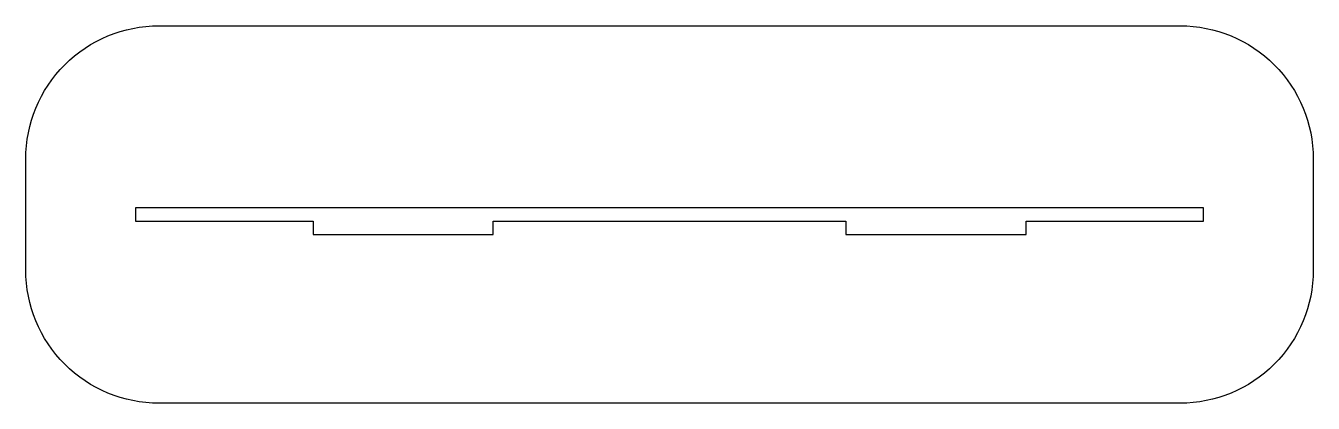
# Model space of a CAD drawing. Header units: millimetres. Extents: x 1 to 291, y -44 to 41.
import ezdxf

# ---------------------------------------------------------------- set-up
doc = ezdxf.new("R2010")
doc.units = ezdxf.units.MM
doc.layers.get('0').update_dxf_attribs({"linetype": 'CONTINUOUS'})

msp = doc.modelspace()

# ---------------------------------------------------------------- linework, layer by layer
msp.add_lwpolyline([(261.1, 41, -0.414214), (291.1, 11), (291.1, -14, -0.414214), (261.1, -44), (31.1, -44, -0.414214), (1.1, -14), (1.1, 11, -0.414214), (31.1, 41)], format="xyb", close=True)
msp.add_lwpolyline([(185.8, -3), (185.8, -6), (226.4, -6), (226.4, -3), (266.4, -3), (266.4, 0), (25.8, 0), (25.8, -3), (65.8, -3), (65.8, -6), (106.4, -6), (106.4, -3)], close=True)

doc.saveas('drawing.dxf')
